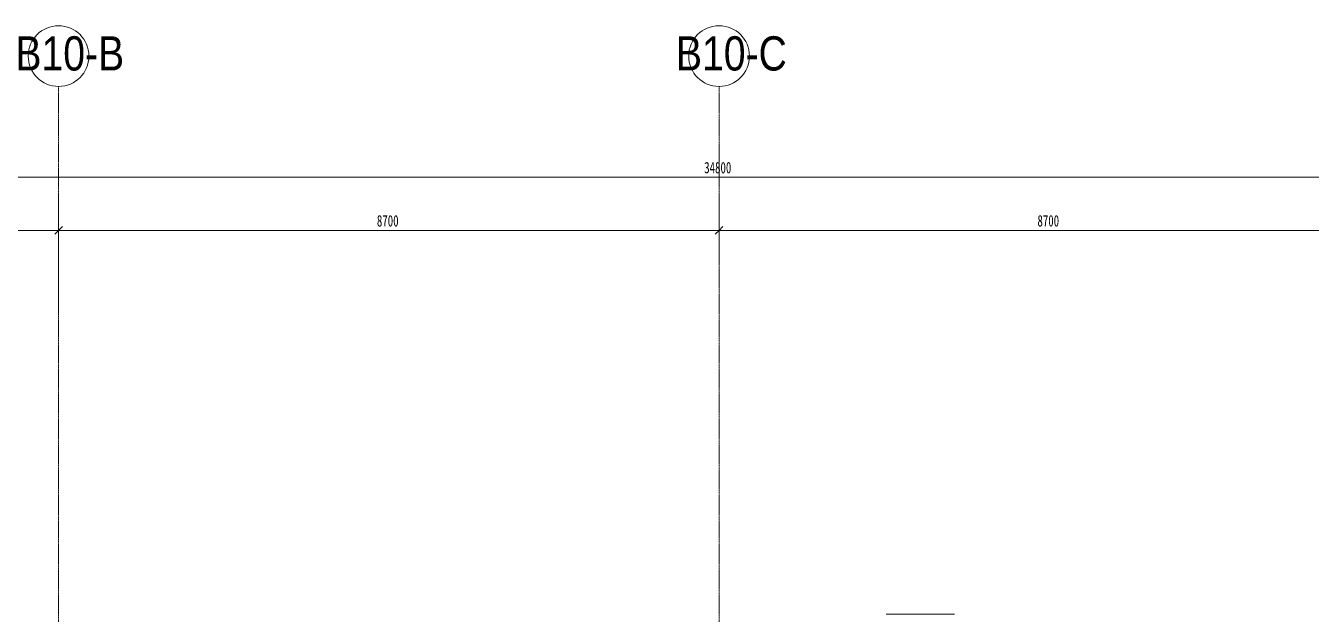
# Model space of a CAD drawing. Header units: millimetres. Extents: x 147592 to 200208, y -27981 to 8299.
# Drawn here: x 164868 to 181800, y 550 to 8299 of the extents above; entities that cross this region are included whole.
import ezdxf

# ---------------------------------------------------------------- set-up
doc = ezdxf.new("R2010")
doc.units = ezdxf.units.MM
doc.linetypes.add('轴网线', pattern=[22.24, 12.7, -3.18, 3.18, -3.18])
for name, color, linetype, lineweight in [('A-____-____-DIMS', 7, 'Continuous', 5), ('A-____-____-DIMS-100', 7, 'Continuous', 5), ('S-GRID-____-IDEN', 7, 'Continuous', 5), ('S-GRID-____-OTLN', 7, 'Continuous', 5)]:
    doc.layers.add(name, color=color, linetype=linetype, lineweight=lineweight)
doc.layers.add('A-FLOR-____-OTLN', color=7, linetype='Continuous', lineweight=13, true_color=0x007f00)
doc.styles.add('TJ_FangSong_Narrow', font='', dxfattribs={"height": 450})
doc.styles.add('仿宋_1', font='', dxfattribs={"width": 0.7, "height": 150})
doc.styles.get('TJ_FangSong_Narrow').set_extended_font_data('TJ_FangSong_Narrow')
doc.styles.get('仿宋_1').set_extended_font_data('FangSong')
doc.dimstyles.new('对角线_-_1_5mm_仿宋_1', dxfattribs={"dimscale": 304.8, "dimtxt": 193.128667, "dimasz": 0.328084, "dimexe": 0.82021, "dimexo": 0.0625, "dimgap": 0.065617, "dimtad": 1, "dimdec": 0, "dimdsep": 46, "dimtxsty": '仿宋_1', "dimblk1": 'OBLIQUE', "dimblk2": 'OBLIQUE', "dimsah": 1, "dimcen": 0.09, "dimdle": 0.656168, "dimazin": 0, "dimtfac": 1, "dimtdec": 4, "dimtix": 1, "dimtmove": 0, "dimatfit": 3, "dimfxl": 2.624672, "dimfxlon": 1, "dimtvp": 1, "dimtolj": 1, "dimtzin": 0, "dimarcsym": 2})

# ---------------------------------------------------------------- blocks, each defined once
blk = doc.blocks.new('DIMBLOCK6-四层给排水_消防平面图')
at = {"layer": 'A-____-____-DIMS-100', "color": 173, "true_color": 0x5151ff}
for p, q in [((156600, 4901), (156600, 5855)), ((165300, 4485), (165300, 5855)), ((156400, 5605), (165300, 5605)), ((156600, 5605), (156550, 5555)), ((156600, 5605), (156650, 5655)), ((156600, 5605), (156600, 4901)), ((165300, 5605), (165250, 5555)), ((165300, 5605), (165350, 5655)), ((165300, 5605), (165300, 4485))]:
    blk.add_line(p, q, dxfattribs=at)
at = {"layer": 'A-____-____-DIMS-100', "color": 0, "insert": (160793, 5806), "char_height": 150, "width": 377.27, "attachment_point": 1, "line_spacing_factor": 0.898273, "style": '仿宋_1'}
blk.add_mtext('8700', dxfattribs=at)
blk = doc.blocks.new('_Oblique')
at = {"color": 0, "linetype": 'ByBlock', "lineweight": -2}
blk.add_line((-0.5, -0.5), (0.5, 0.5), dxfattribs=at)
blk = doc.blocks.new('DIMBLOCK7-四层给排水_消防平面图')
at = {"layer": 'A-____-____-DIMS-100', "color": 173, "true_color": 0x5151ff}
for p, q in [((165300, 4485), (165300, 5855)), ((174000, 5168), (174000, 5855)), ((165300, 5605), (165250, 5555)), ((165300, 5605), (165350, 5655)), ((165300, 5605), (174000, 5605)), ((165300, 5605), (165300, 4485)), ((174000, 5605), (173950, 5555)), ((174000, 5605), (174050, 5655)), ((174000, 5605), (174000, 5168))]:
    blk.add_line(p, q, dxfattribs=at)
at = {"layer": 'A-____-____-DIMS-100', "color": 0, "insert": (169493, 5806), "char_height": 150, "width": 377.27, "attachment_point": 1, "line_spacing_factor": 0.898273, "style": '仿宋_1'}
blk.add_mtext('8700', dxfattribs=at)
blk = doc.blocks.new('DIMBLOCK8-四层给排水_消防平面图')
at = {"layer": 'A-____-____-DIMS-100', "color": 173, "true_color": 0x5151ff}
for p, q in [((182700, 6405), (182700, 5355)), ((182700, 5605), (182700, 6405)), ((174000, 5168), (174000, 5855)), ((174000, 5605), (173950, 5555)), ((174000, 5605), (174050, 5655)), ((174000, 5605), (182700, 5605)), ((174000, 5605), (174000, 5168)), ((182700, 5605), (182650, 5555)), ((182700, 5605), (182750, 5655))]:
    blk.add_line(p, q, dxfattribs=at)
at = {"layer": 'A-____-____-DIMS-100', "color": 0, "insert": (178193, 5806), "char_height": 150, "width": 377.27, "attachment_point": 1, "line_spacing_factor": 0.898273, "style": '仿宋_1'}
blk.add_mtext('8700', dxfattribs=at)
blk = doc.blocks.new('DIMBLOCK10-四层给排水_消防平面图')
at = {"layer": 'A-____-____-DIMS-100', "color": 173, "true_color": 0x5151ff}
for p, q in [((156600, 4901), (156600, 6555)), ((191400, 3539), (191400, 6555)), ((156400, 6305), (191600, 6305)), ((156600, 6305), (156550, 6255)), ((156600, 6305), (156650, 6355)), ((156600, 6305), (156600, 4901)), ((191400, 6305), (191350, 6255)), ((191400, 6305), (191450, 6355)), ((191400, 6305), (191400, 3539))]:
    blk.add_line(p, q, dxfattribs=at)
at = {"layer": 'A-____-____-DIMS-100', "color": 0, "insert": (173804, 6506), "char_height": 150, "width": 471.59, "attachment_point": 1, "line_spacing_factor": 0.898273, "style": '仿宋_1'}
blk.add_mtext('34800', dxfattribs=at)
blk = doc.blocks.new('轴网 - R4_0-512320-四层给排水_消防平面图')
at = {"layer": 'S-GRID-____-IDEN', "color": 173, "true_color": 0x5151ff}
blk.add_circle((0, 0), 4, dxfattribs=at)
blk = doc.blocks.new('YXQH_ST_B9-20_rvt-1-四层给排水_消防平面图')
at = {"layer": 'A-FLOR-____-OTLN', "color": 95, "lineweight": 18, "true_color": 0x51a751}
blk.add_line((176200, 550), (177100, 550), dxfattribs=at)
blk = doc.blocks.new('YXQH_AR_B9-20_rvt-1-四层给排水_消防平面图')
at = {"layer": 'S-GRID-____-OTLN', "color": 173, "linetype": '轴网线', "true_color": 0x5151ff}
for p, q in [((165300, 7499.5), (165300, -27181.2)), ((174000, 7499.5), (174000, -27181.2))]:
    blk.add_line(p, q, dxfattribs=at)
at = {"color": 251, "lineweight": 5, "true_color": 0x515151, "xscale": 99.99999999999993, "yscale": 99.99999999999993, "zscale": 99.99999999999993, "rotation": 180}
for p in [(165300, 7899.5), (174000, 7899.5)]:
    blk.add_blockref('轴网 - R4_0-512320-四层给排水_消防平面图', p, dxfattribs=at)
at = {"layer": 'S-GRID-____-IDEN', "color": 251, "true_color": 0x515151, "char_height": 450, "width": 1370.886, "attachment_point": 1, "style": 'TJ_FangSong_Narrow'}
for s, insert in [('B10-B', (164731.7, 8160)), ('B10-C', (173431.7, 8160))]:
    blk.add_mtext(s, dxfattribs=dict(at, insert=insert))
at = {"layer": 'A-____-____-DIMS', "color": 173, "true_color": 0x5151ff}
for base, p1, p2, override, picture, middle in [((191400, 6304.7), (156600, 4901.1), (191400, 3538.6), {"dimpost": '<>', "dimfxl": 34826.662137}, 'DIMBLOCK10-四层给排水_消防平面图', (174000, 6400.5)), ((182700, 5604.7), (174000, 5168), (182700, 6404.7), {"dimpost": '<>', "dimfxl": 8787.456893}, 'DIMBLOCK8-四层给排水_消防平面图', (178350, 5700.5)), ((165300, 5604.7), (156600, 4901.1), (165300, 4484.8), {"dimpost": '<>', "dimfxl": 8709.95669}, 'DIMBLOCK6-四层给排水_消防平面图', (160950, 5700.5)), ((174000, 5604.7), (165300, 4484.8), (174000, 5168), {"dimpost": '<>', "dimfxl": 8726.785206}, 'DIMBLOCK7-四层给排水_消防平面图', (169650, 5700.5))]:
    dim = blk.add_linear_dim(base=base, p1=p1, p2=p2, dimstyle='对角线_-_1_5mm_仿宋_1', override=override, dxfattribs=at)
    dim.commit()
    dim.dimension.update_dxf_attribs({"geometry": picture, "text_midpoint": middle})

msp = doc.modelspace()

# ---------------------------------------------------------------- block references
at = {"lineweight": 5}
for name in ['YXQH_AR_B9-20_rvt-1-四层给排水_消防平面图', 'YXQH_ST_B9-20_rvt-1-四层给排水_消防平面图']:
    msp.add_blockref(name, (0, 0), dxfattribs=at)

doc.saveas('drawing.dxf')
